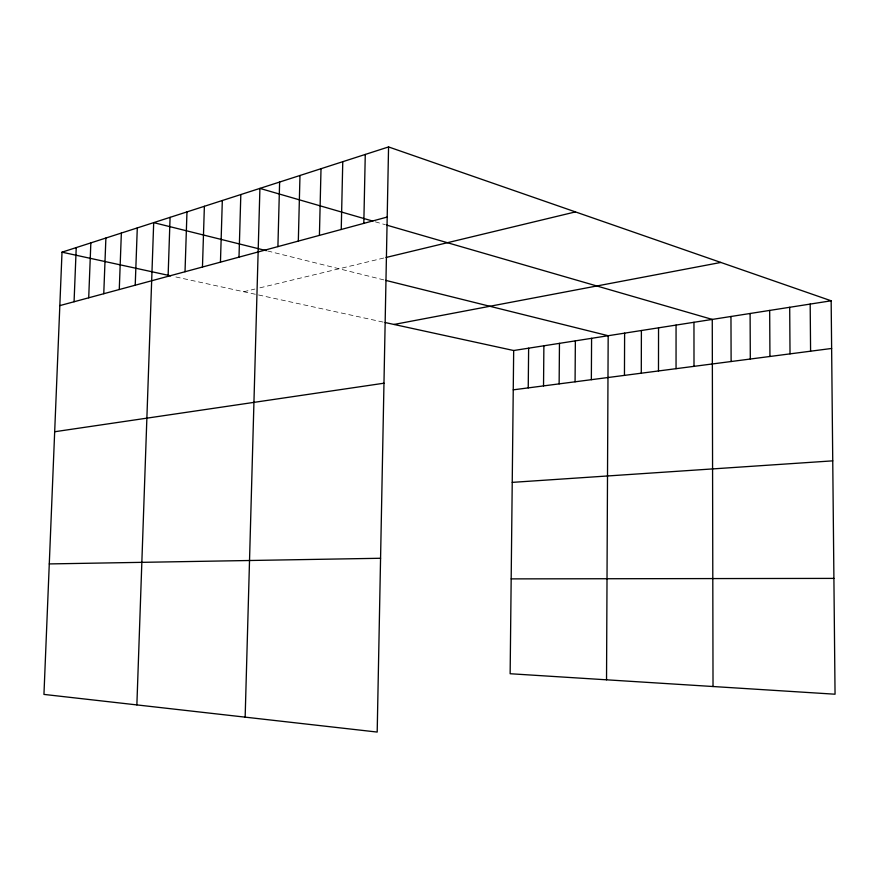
<?xml version="1.0" encoding="UTF-8"?>
<svg xmlns="http://www.w3.org/2000/svg" width="879" height="879" viewBox="0 0 879 879"><rect width="100%" height="100%" fill="white"/><g stroke="black" fill="none" stroke-linecap="round" stroke-linejoin="round"><path stroke-width="0.66" stroke-dasharray="4.39 3.3" d="M243.714 291.74L254.899 289.048M259.898 287.84L384.749 257.789M175.888 276.973L383.881 322.252M267.655 250.987L384.453 280.049M375.311 221.827L385.376 224.738"/><path stroke-width="1.32" d="M676.05 368.675L676.061 325.087M641.285 373.201L641.395 330.515M658.481 370.96L658.547 327.834M624.453 375.388L624.617 333.141M591.347 379.684L591.589 338.316M606.532 679.808L608.18 335.723L385.705 280.368M559.132 383.87L559.462 343.348M575.075 381.805L575.36 340.854M543.53 385.903L543.881 345.788M385.145 322.527L513.677 350.523L510.139 673.732L835.05 694.212L831.16 300.794L388.562 146.936L62.013 252.174L43.95 694.41L377.19 732.064L388.562 146.936M528.235 387.892L528.631 348.183M363.818 223.376L365.268 154.451M341.239 229.485L342.766 161.703M319.418 235.385L321.011 168.713M298.322 241.088L299.981 175.492M245.153 717.143L259.909 188.403L372.795 221.09M277.907 246.614L279.621 182.052M239 257.14L240.824 194.556M220.453 262.151L222.321 200.511M185.019 271.743L186.974 211.905M202.467 267.018L204.378 206.29M168.098 276.314L170.087 217.344M135.223 285.214L137.289 227.914M136.871 704.914L153.693 222.629L266.326 250.658M103.766 293.718L105.887 238.033M119.269 289.521L121.357 233.056M88.713 297.794L90.845 242.879M74.067 301.75L76.231 247.592M59.838 305.606L387.199 217.047M386.024 257.481L575.437 211.905M394.012 324.461L720.846 262.447M513.677 350.523L831.16 300.794M54.685 431.743L383.969 383.211M513.248 389.837L831.633 348.458M512.237 482.373L832.743 460.849M49.279 563.922L380.574 558.264M511.171 578.887L833.907 578.393M62.013 252.174L170.658 275.83M386.628 225.101L712.265 319.418L713.023 686.521M810.185 304.079L810.581 351.193M789.694 307.287L790.023 353.863M769.674 310.43L769.938 356.478M750.106 313.495L750.303 359.028M730.965 316.484L731.119 361.522M693.96 322.285L694.003 366.345"/></g></svg>
